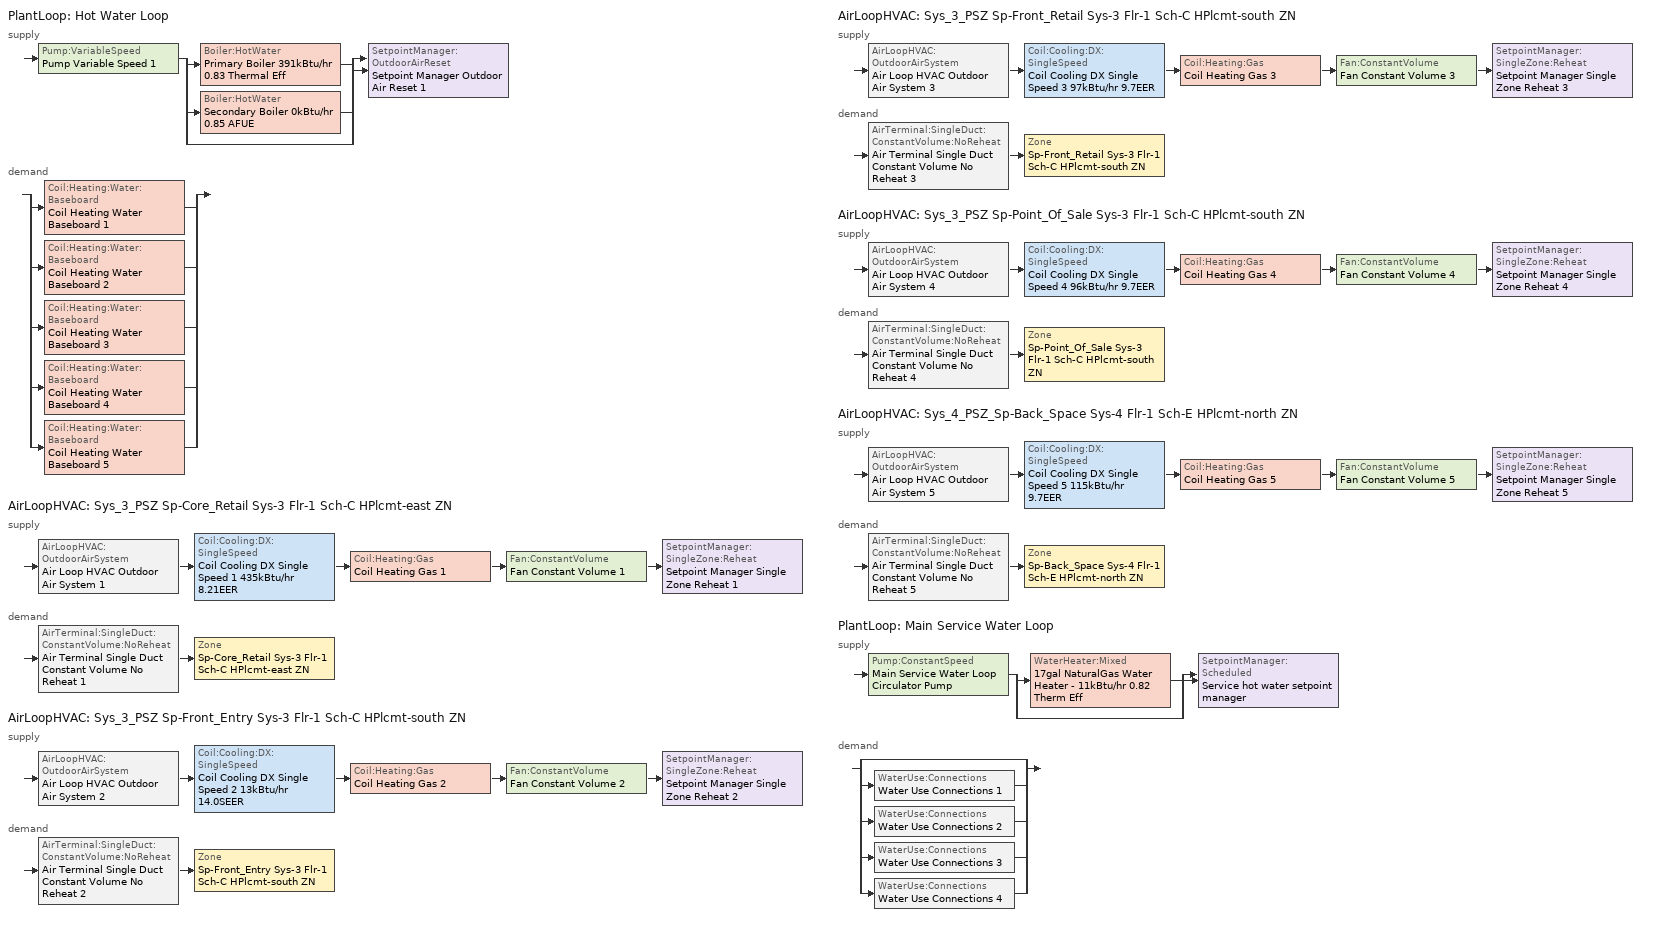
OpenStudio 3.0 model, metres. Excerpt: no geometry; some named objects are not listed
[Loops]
PlantLoop 'Hot Water Loop'
 supply: Pump:VariableSpeed 'Pump Variable Speed 1' > split
  | Boiler:HotWater 'Primary Boiler 391kBtu/hr 0.83 Thermal Eff'
  | Boiler:HotWater 'Secondary Boiler 0kBtu/hr 0.85 AFUE'
  | bypass
  join > SetpointManager:OutdoorAirReset 'Setpoint Manager Outdoor Air Reset 1'
 demand: split
  | Coil:Heating:Water:Baseboard 'Coil Heating Water Baseboard 1'
  | Coil:Heating:Water:Baseboard 'Coil Heating Water Baseboard 2'
  | Coil:Heating:Water:Baseboard 'Coil Heating Water Baseboard 3'
  | Coil:Heating:Water:Baseboard 'Coil Heating Water Baseboard 4'
  | Coil:Heating:Water:Baseboard 'Coil Heating Water Baseboard 5'
AirLoopHVAC 'Sys_3_PSZ Sp-Core_Retail Sys-3 Flr-1 Sch-C HPlcmt-east ZN'
 supply: AirLoopHVAC:OutdoorAirSystem 'Air Loop HVAC Outdoor Air System 1' > Coil:Cooling:DX:SingleSpeed 'Coil Cooling DX Single Speed 1 435kBtu/hr 8.21EER' > Coil:Heating:Gas 'Coil Heating Gas 1' > Fan:ConstantVolume 'Fan Constant Volume 1' > SetpointManager:SingleZone:Reheat 'Setpoint Manager Single Zone Reheat 1'
 demand: AirTerminal:SingleDuct:ConstantVolume:NoReheat 'Air Terminal Single Duct Constant Volume No Reheat 1' > Zone 'Sp-Core_Retail Sys-3 Flr-1 Sch-C HPlcmt-east ZN'
AirLoopHVAC 'Sys_3_PSZ Sp-Front_Entry Sys-3 Flr-1 Sch-C HPlcmt-south ZN'
 supply: AirLoopHVAC:OutdoorAirSystem 'Air Loop HVAC Outdoor Air System 2' > Coil:Cooling:DX:SingleSpeed 'Coil Cooling DX Single Speed 2 13kBtu/hr 14.0SEER' > Coil:Heating:Gas 'Coil Heating Gas 2' > Fan:ConstantVolume 'Fan Constant Volume 2' > SetpointManager:SingleZone:Reheat 'Setpoint Manager Single Zone Reheat 2'
 demand: AirTerminal:SingleDuct:ConstantVolume:NoReheat 'Air Terminal Single Duct Constant Volume No Reheat 2' > Zone 'Sp-Front_Entry Sys-3 Flr-1 Sch-C HPlcmt-south ZN'
AirLoopHVAC 'Sys_3_PSZ Sp-Front_Retail Sys-3 Flr-1 Sch-C HPlcmt-south ZN'
 supply: AirLoopHVAC:OutdoorAirSystem 'Air Loop HVAC Outdoor Air System 3' > Coil:Cooling:DX:SingleSpeed 'Coil Cooling DX Single Speed 3 97kBtu/hr 9.7EER' > Coil:Heating:Gas 'Coil Heating Gas 3' > Fan:ConstantVolume 'Fan Constant Volume 3' > SetpointManager:SingleZone:Reheat 'Setpoint Manager Single Zone Reheat 3'
 demand: AirTerminal:SingleDuct:ConstantVolume:NoReheat 'Air Terminal Single Duct Constant Volume No Reheat 3' > Zone 'Sp-Front_Retail Sys-3 Flr-1 Sch-C HPlcmt-south ZN'
AirLoopHVAC 'Sys_3_PSZ Sp-Point_Of_Sale Sys-3 Flr-1 Sch-C HPlcmt-south ZN'
 supply: AirLoopHVAC:OutdoorAirSystem 'Air Loop HVAC Outdoor Air System 4' > Coil:Cooling:DX:SingleSpeed 'Coil Cooling DX Single Speed 4 96kBtu/hr 9.7EER' > Coil:Heating:Gas 'Coil Heating Gas 4' > Fan:ConstantVolume 'Fan Constant Volume 4' > SetpointManager:SingleZone:Reheat 'Setpoint Manager Single Zone Reheat 4'
 demand: AirTerminal:SingleDuct:ConstantVolume:NoReheat 'Air Terminal Single Duct Constant Volume No Reheat 4' > Zone 'Sp-Point_Of_Sale Sys-3 Flr-1 Sch-C HPlcmt-south ZN'
AirLoopHVAC 'Sys_4_PSZ_Sp-Back_Space Sys-4 Flr-1 Sch-E HPlcmt-north ZN'
 supply: AirLoopHVAC:OutdoorAirSystem 'Air Loop HVAC Outdoor Air System 5' > Coil:Cooling:DX:SingleSpeed 'Coil Cooling DX Single Speed 5 115kBtu/hr 9.7EER' > Coil:Heating:Gas 'Coil Heating Gas 5' > Fan:ConstantVolume 'Fan Constant Volume 5' > SetpointManager:SingleZone:Reheat 'Setpoint Manager Single Zone Reheat 5'
 demand: AirTerminal:SingleDuct:ConstantVolume:NoReheat 'Air Terminal Single Duct Constant Volume No Reheat 5' > Zone 'Sp-Back_Space Sys-4 Flr-1 Sch-E HPlcmt-north ZN'
PlantLoop 'Main Service Water Loop'
 supply: Pump:ConstantSpeed 'Main Service Water Loop Circulator Pump' > split
  | WaterHeater:Mixed '17gal NaturalGas Water Heater - 11kBtu/hr 0.82 Therm Eff'
  | bypass
  join > SetpointManager:Scheduled 'Service hot water setpoint manager'
 demand: split
  | bypass
  | WaterUse:Connections 'Water Use Connections 1'
  | WaterUse:Connections 'Water Use Connections 2'
  | WaterUse:Connections 'Water Use Connections 3'
  | WaterUse:Connections 'Water Use Connections 4'
[Sizing:Zone] Zone Cooling Design Supply Air Temperature Input Method=SupplyAirTemperature; Zone Cooling Design Supply Air Temperature {C}=13; Zone Cooling Design Supply Air Temperature Difference {deltaC}=11.11; Zone Heating Design Supply Air Temperature Input Method=SupplyAirTemperature; Zone Heating Design Supply Air Temperature {C}=43; Zone Heating Design Supply Air Temperature Difference {deltaC}=11.11; Zone Cooling Design Supply Air Humidity Ratio {kg-H2O/kg-air}=0.0085; Zone Heating Design Supply Air Humidity Ratio {kg-H2O/kg-air}=0.008; Zone Heating Sizing Factor=1.3; Zone Cooling Sizing Factor=1.1; Cooling Design Air Flow Method=DesignDay; Heating Design Air Flow Method=DesignDay; Account for Dedicated Outdoor Air System=No; Dedicated Outdoor Air System Control Strategy=NeutralSupplyAir; Dedicated Outdoor Air Low Setpoint Temperature for Design {C}=autosize; Dedicated Outdoor Air High Setpoint Temperature for Design {C}=autosize
Sp-Core_Retail Sys-3 Flr-1 Sch-C HPlcmt-east ZN; Sp-Front_Entry Sys-3 Flr-1 Sch-C HPlcmt-south ZN; Sp-Front_Retail Sys-3 Flr-1 Sch-C HPlcmt-south ZN; Sp-Point_Of_Sale Sys-3 Flr-1 Sch-C HPlcmt-south ZN; Sp-Back_Space Sys-4 Flr-1 Sch-E HPlcmt-north ZN
[Zone equipment]
Sp-Core_Retail Sys-3 Flr-1 Sch-C HPlcmt-east ZN: Air Terminal Single Duct Constant Volume No Reheat 1, Zone HVAC Baseboard Convective Water 1
Sp-Front_Entry Sys-3 Flr-1 Sch-C HPlcmt-south ZN: Air Terminal Single Duct Constant Volume No Reheat 2, Zone HVAC Baseboard Convective Water 2
Sp-Front_Retail Sys-3 Flr-1 Sch-C HPlcmt-south ZN: Air Terminal Single Duct Constant Volume No Reheat 3, Zone HVAC Baseboard Convective Water 3
Sp-Point_Of_Sale Sys-3 Flr-1 Sch-C HPlcmt-south ZN: Air Terminal Single Duct Constant Volume No Reheat 4, Zone HVAC Baseboard Convective Water 4
Sp-Back_Space Sys-4 Flr-1 Sch-E HPlcmt-north ZN: Air Terminal Single Duct Constant Volume No Reheat 5, Zone HVAC Baseboard Convective Water 5
[PlantLoop] Glycol Concentration=0; Plant Loop Volume {m3}=Autocalculate; Load Distribution Scheme=Optimal
Name | Fluid Type | Maximum Loop Temperature {C} | Minimum Loop Temperature {C}
Hot Water Loop | Water
Main Service Water Loop |  | 60 | 10
[Sizing:Plant] Loop Type=Heating; Sizing Option=NonCoincident; Zone Timesteps in Averaging Window=1; Coincident Sizing Factor Mode=None
Name | Design Loop Exit Temperature {C} | Loop Design Temperature Difference {deltaC}
Hot Water Loop | 82 | 16
Main Service Water Loop | 60 | 5
[Pump:VariableSpeed]
Pump Variable Speed 1: Motor Efficiency=0.855; Pump Control Type=Intermittent; Skin Loss Radiative Fraction=0.5; Design Power Sizing Method=PowerPerFlowPerPressure; Design Electric Power per Unit Flow Rate {W/(m3/s)}=348701.1; Design Shaft Power per Unit Flow Rate per Unit Head {W-s/m3-Pa}=1.28205; Design Minimum Flow Rate Fraction=0
[Boiler:HotWater] Fuel Type=NaturalGas; Normalized Boiler Efficiency Curve=BOILER-EFFFPLR-NECB2011; Water Outlet Upper Temperature Limit {C}=99; Boiler Flow Mode=ConstantFlow; Parasitic Electric Load {W}=0; Sizing Factor=1
Name | Nominal Capacity {W} | Nominal Thermal Efficiency
Primary Boiler 391kBtu/hr 0.83 Thermal Eff | 114542 | 0.83
Secondary Boiler 0kBtu/hr 0.85 AFUE | 0.001 | 0.85
[SetpointManager:OutdoorAirReset]
Setpoint Manager Outdoor Air Reset 1: Control Variable=Temperature; Setpoint at Outdoor Low Temperature {C}=82; Outdoor Low Temperature {C}=-16; Setpoint at Outdoor High Temperature {C}=60; Outdoor High Temperature {C}=0
[AirLoopHVAC] Design Supply Air Flow Rate {m3/s}=AutoSize
Name | Availability Schedule
Sys_3_PSZ Sp-Core_Retail Sys-3 Flr-1 Sch-C HPlcmt-east ZN | Sys_3_PSZ Sp-Core_Retail Sys-3 Flr-1 Sch-C HPlcmt-east ZN Occ Sch
Sys_3_PSZ Sp-Front_Entry Sys-3 Flr-1 Sch-C HPlcmt-south ZN | Sys_3_PSZ Sp-Front_Entry Sys-3 Flr-1 Sch-C HPlcmt-south ZN Occ Sch
Sys_3_PSZ Sp-Front_Retail Sys-3 Flr-1 Sch-C HPlcmt-south ZN | Sys_3_PSZ Sp-Front_Retail Sys-3 Flr-1 Sch-C HPlcmt-south ZN Occ Sch
Sys_3_PSZ Sp-Point_Of_Sale Sys-3 Flr-1 Sch-C HPlcmt-south ZN | Sys_3_PSZ Sp-Point_Of_Sale Sys-3 Flr-1 Sch-C HPlcmt-south ZN Occ Sch
Sys_4_PSZ_Sp-Back_Space Sys-4 Flr-1 Sch-E HPlcmt-north ZN | Sys_4_PSZ_Sp-Back_Space Sys-4 Flr-1 Sch-E HPlcmt-north ZN Occ Sch
[Sizing:System] Type of Load to Size On=Sensible; Design Outdoor Air Flow Rate {m3/s}=Autosize; Central Heating Maximum System Air Flow Ratio=1; Preheat Design Temperature {C}=7; Preheat Design Humidity Ratio {kg-H2O/kg-Air}=0.008; Precool Design Temperature {C}=13; Precool Design Humidity Ratio {kg-H2O/kg-Air}=0.008; Central Cooling Design Supply Air Temperature {C}=13; Central Heating Design Supply Air Temperature {C}=43; Sizing Option=NonCoincident; 100% Outdoor Air in Cooling=No; 100% Outdoor Air in Heating=No; Central Cooling Design Supply Air Humidity Ratio {kg-H2O/kg-Air}=0.0085; Central Heating Design Supply Air Humidity Ratio {kg-H2O/kg-Air}=0.008; Cooling Design Air Flow Method=DesignDay; Cooling Design Air Flow Rate {m3/s}=0; Heating Design Air Flow Method=DesignDay; Heating Design Air Flow Rate {m3/s}=0; System Outdoor Air Method=ZoneSum; Zone Maximum Outdoor Air Fraction=1; Cooling Supply Air Flow Rate Per Floor Area {m3/s-m2}=0.00996765; Cooling Fraction of Autosized Cooling Supply Air Flow Rate=1; Cooling Supply Air Flow Rate Per Unit Cooling Capacity {m3/s-W}=3.94755e-05; Heating Supply Air Flow Rate Per Floor Area {m3/s-m2}=0.00996765; Heating Fraction of Autosized Heating Supply Air Flow Rate=1; Heating Fraction of Autosized Cooling Supply Air Flow Rate=1; Heating Supply Air Flow Rate Per Unit Heating Capacity {m3/s-W}=3.15882e-05; Cooling Design Capacity Method=CoolingDesignCapacity; Cooling Design Capacity {W}=autosize; Cooling Design Capacity Per Floor Area {W/m2}=234.7; Fraction of Autosized Cooling Design Capacity=1; Heating Design Capacity Method=HeatingDesignCapacity; Heating Design Capacity {W}=autosize; Heating Design Capacity Per Floor Area {W/m2}=157; Fraction of Autosized Heating Design Capacity=1; Central Cooling Capacity Control Method=OnOff
Sys_3_PSZ Sp-Core_Retail Sys-3 Flr-1 Sch-C HPlcmt-east ZN; Sys_3_PSZ Sp-Front_Entry Sys-3 Flr-1 Sch-C HPlcmt-south ZN; Sys_3_PSZ Sp-Front_Retail Sys-3 Flr-1 Sch-C HPlcmt-south ZN; Sys_3_PSZ Sp-Point_Of_Sale Sys-3 Flr-1 Sch-C HPlcmt-south ZN; Sys_4_PSZ_Sp-Back_Space Sys-4 Flr-1 Sch-E HPlcmt-north ZN
[Fan:ConstantVolume] Availability Schedule=Always On Discrete; Fan Total Efficiency=0.39975; Pressure Rise {Pa}=640; Maximum Flow Rate {m3/s}=AutoSize; Motor Efficiency=0.615
Fan Constant Volume 1; Fan Constant Volume 2; Fan Constant Volume 3; Fan Constant Volume 4; Fan Constant Volume 5
[Coil:Heating:Gas] Availability Schedule=Always On Discrete; Nominal Capacity {W}=AutoSize; Parasitic Electric Load {W}=0; Part Load Fraction Correlation Curve=FURNACE-EFFPLR-NECB2011; Parasitic Gas Load {W}=0
Name | Gas Burner Efficiency
Coil Heating Gas 1 | 0.81
Coil Heating Gas 2; Coil Heating Gas 3; Coil Heating Gas 4; Coil Heating Gas 5 | 0.924
[Coil:Cooling:DX:SingleSpeed] Availability Schedule=Always On Discrete; Rated Total Cooling Capacity {W}=autosize; Rated Sensible Heat Ratio=autosize; Rated Air Flow Rate {m3/s}=autosize; Rated Evaporator Fan Power Per Volume Flow Rate {W/(m3/s)}=773.3; Total Cooling Capacity Function of Temperature Curve=DXCOOL-NECB2011-REF-CAPFT; Total Cooling Capacity Function of Flow Fraction Curve=DXCOOL-NECB2011-REF-CAPFFLOW; Energy Input Ratio Function of Temperature Curve=DXCOOL-NECB2011-REF-COOLEIRFT; Energy Input Ratio Function of Flow Fraction Curve=DXCOOL-NECB2011-REF-COOLEIRFFLOW; Part Load Fraction Correlation Curve=DXCOOL-NECB2011-REF-COOLPLFFPLR; Condenser Type=AirCooled; Evaporative Condenser Effectiveness=0; Evaporative Condenser Air Flow Rate {m3/s}=Autosize; Evaporative Condenser Pump Rated Power Consumption {W}=Autosize; Crankcase Heater Capacity {W}=0; Maximum Outdoor Dry-Bulb Temperature for Crankcase Heater Operation {C}=0; Basin Heater Capacity {W/K}=0; Basin Heater Setpoint Temperature {C}=10
Name | Rated COP {W/W}
Coil Cooling DX Single Speed 1 435kBtu/hr 8.21EER | 2.8699
Coil Cooling DX Single Speed 2 13kBtu/hr 14.0SEER | 4.11713
Coil Cooling DX Single Speed 3 97kBtu/hr 9.7EER; Coil Cooling DX Single Speed 4 96kBtu/hr 9.7EER; Coil Cooling DX Single Speed 5 115kBtu/hr 9.7EER | 3.36599
[Controller:OutdoorAir] Minimum Outdoor Air Flow Rate {m3/s}=autosize; Maximum Outdoor Air Flow Rate {m3/s}=Autosize; Economizer Control Action Type=ModulateFlow; Lockout Type=NoLockout; Minimum Limit Type=FixedMinimum; High Humidity Control=No; Heat Recovery Bypass Control Type=BypassWhenWithinEconomizerLimits
Name | Economizer Control Type | Minimum Outdoor Air Schedule | Controller Mechanical Ventilation | Economizer Maximum Limit Dry-Bulb Temperature {C} | Economizer Maximum Limit Enthalpy {J/kg} | Economizer Minimum Limit Dry-Bulb Temperature {C}
Controller Outdoor Air 1 | DifferentialEnthalpy | Sys_3_PSZ Sp-Core_Retail Sys-3 Flr-1 Sch-C HPlcmt-east ZN Occ Sch | Controller Mechanical Ventilation 1
Controller Outdoor Air 2 | NoEconomizer | Sys_3_PSZ Sp-Front_Entry Sys-3 Flr-1 Sch-C HPlcmt-south ZN Occ Sch | Controller Mechanical Ventilation 2 | 28 | 64000 | -100
Controller Outdoor Air 3 | DifferentialEnthalpy | Sys_3_PSZ Sp-Front_Retail Sys-3 Flr-1 Sch-C HPlcmt-south ZN Occ Sch | Controller Mechanical Ventilation 3
Controller Outdoor Air 4 | DifferentialEnthalpy | Sys_3_PSZ Sp-Point_Of_Sale Sys-3 Flr-1 Sch-C HPlcmt-south ZN Occ Sch | Controller Mechanical Ventilation 4
Controller Outdoor Air 5 | DifferentialEnthalpy | Sys_4_PSZ_Sp-Back_Space Sys-4 Flr-1 Sch-E HPlcmt-north ZN Occ Sch | Controller Mechanical Ventilation 5
[Controller:MechanicalVentilation] Availability Schedule=Always On Discrete; System Outdoor Air Method=ZoneSum
Controller Mechanical Ventilation 1; Controller Mechanical Ventilation 2; Controller Mechanical Ventilation 3; Controller Mechanical Ventilation 4; Controller Mechanical Ventilation 5
[AirLoopHVAC:OutdoorAirSystem]
Name | Controller
Air Loop HVAC Outdoor Air System 1 | Controller Outdoor Air 1
Air Loop HVAC Outdoor Air System 2 | Controller Outdoor Air 2
Air Loop HVAC Outdoor Air System 3 | Controller Outdoor Air 3
Air Loop HVAC Outdoor Air System 4 | Controller Outdoor Air 4
Air Loop HVAC Outdoor Air System 5 | Controller Outdoor Air 5
[SetpointManager:SingleZone:Reheat] Minimum Supply Air Temperature {C}=13; Maximum Supply Air Temperature {C}=43
Name | Control Zone
Setpoint Manager Single Zone Reheat 1 | Sp-Core_Retail Sys-3 Flr-1 Sch-C HPlcmt-east ZN
Setpoint Manager Single Zone Reheat 2 | Sp-Front_Entry Sys-3 Flr-1 Sch-C HPlcmt-south ZN
Setpoint Manager Single Zone Reheat 3 | Sp-Front_Retail Sys-3 Flr-1 Sch-C HPlcmt-south ZN
Setpoint Manager Single Zone Reheat 4 | Sp-Point_Of_Sale Sys-3 Flr-1 Sch-C HPlcmt-south ZN
Setpoint Manager Single Zone Reheat 5 | Sp-Back_Space Sys-4 Flr-1 Sch-E HPlcmt-north ZN
[AirTerminal:SingleDuct:ConstantVolume:NoReheat] Availability Schedule=Always On Discrete; Maximum Air Flow Rate {m3/s}=AutoSize
Air Terminal Single Duct Constant Volume No Reheat 1; Air Terminal Single Duct Constant Volume No Reheat 2; Air Terminal Single Duct Constant Volume No Reheat 3; Air Terminal Single Duct Constant Volume No Reheat 4; Air Terminal Single Duct Constant Volume No Reheat 5
[Coil:Heating:Water:Baseboard] Heating Design Capacity Method=HeatingDesignCapacity; Heating Design Capacity {W}=autosize; Heating Design Capacity Per Floor Area {W/m2}=0; Fraction of Autosized Heating Design Capacity=0.8
Coil Heating Water Baseboard 1; Coil Heating Water Baseboard 2; Coil Heating Water Baseboard 3; Coil Heating Water Baseboard 4; Coil Heating Water Baseboard 5
[ZoneHVAC:Baseboard:Convective:Water] Availability Schedule=Always On Discrete
Name | Heating Coil
Zone HVAC Baseboard Convective Water 1 | Coil Heating Water Baseboard 1
Zone HVAC Baseboard Convective Water 2 | Coil Heating Water Baseboard 2
Zone HVAC Baseboard Convective Water 3 | Coil Heating Water Baseboard 3
Zone HVAC Baseboard Convective Water 4 | Coil Heating Water Baseboard 4
Zone HVAC Baseboard Convective Water 5 | Coil Heating Water Baseboard 5
[SetpointManager:Scheduled]
Service hot water setpoint manager: Control Variable=Temperature; Schedule=Service Water Loop Temp - 140F
[Pump:ConstantSpeed]
Main Service Water Loop Circulator Pump: Rated Flow Rate {m3/s}=autosize; Rated Pump Head {Pa}=269.017; Rated Power Consumption {W}=autosize; Motor Efficiency=0.7; Fraction of Motor Inefficiencies to Fluid Stream=0; Pump Control Type=Intermittent; Design Power Sizing Method=PowerPerFlowPerPressure; Design Electric Power per Unit Flow Rate {W/(m3/s)}=348701.1; Design Shaft Power per Unit Flow Rate per Unit Head {W-s/m3-Pa}=1.28205
[WaterHeater:Mixed]
17gal NaturalGas Water Heater - 11kBtu/hr 0.82 Therm Eff: Tank Volume {m3}=0.0625907; Setpoint Temperature Schedule=Service Water Loop Temp - 140F; Deadband Temperature Difference {deltaC}=2; Maximum Temperature Limit {C}=60; Heater Control Type=Cycle; Heater Maximum Capacity {W}=3270.36; Heater Fuel Type=NaturalGas; Heater Thermal Efficiency=0.82; Part Load Factor Curve=SWH-EFFFPLR-NECB2011; Off Cycle Parasitic Fuel Consumption Rate {W}=15.2719; Off Cycle Parasitic Fuel Type=NaturalGas; Off Cycle Parasitic Heat Fraction to Tank=0.8; On Cycle Parasitic Fuel Consumption Rate {W}=15.2719; On Cycle Parasitic Fuel Type=NaturalGas; On Cycle Parasitic Heat Fraction to Tank=0; Ambient Temperature Indicator=Schedule; Ambient Temperature Schedule=Water Heater Ambient Temp Schedule - 70f; Off Cycle Loss Coefficient to Ambient Temperature {W/K}=0.685556; On Cycle Loss Coefficient to Ambient Temperature {W/K}=0.685556; Use Side Effectiveness=1; Source Side Effectiveness=1; Use Side Design Flow Rate {m3/s}=autosize; Source Side Design Flow Rate {m3/s}=autosize; Indirect Water Heating Recovery Time {hr}=1.5; Source Side Flow Control Mode=IndirectHeatPrimarySetpoint
[WaterUse:Connections]
Name | Water Use Equipment Name 1
Water Use Connections 1 | Back_space Service Water Use 0.1gal/min
Water Use Connections 2 | Core_retail Service Water Use 0.18gal/min
Water Use Connections 3 | Front_retail Service Water Use 0.02gal/min
Water Use Connections 4 | Point_of_sale Service Water Use 0.02gal/min
[WaterUse:Equipment:Definition]
Name | Peak Flow Rate {m3/s} | Target Temperature Schedule | Sensible Fraction Schedule | Latent Fraction Schedule
Back_space Service Water Use Def 0.1gal/min | 6.1346e-06 | Schedule Ruleset 5 | Schedule Ruleset 3 | Schedule Ruleset 4
Core_retail Service Water Use Def 0.18gal/min | 1.14419e-05 | Schedule Ruleset 8 | Schedule Ruleset 6 | Schedule Ruleset 7
Front_retail Service Water Use Def 0.02gal/min | 1.07814e-06 | Schedule Ruleset 11 | Schedule Ruleset 9 | Schedule Ruleset 10
Point_of_sale Service Water Use Def 0.02gal/min | 1.07814e-06 | Schedule Ruleset 14 | Schedule Ruleset 12 | Schedule Ruleset 13
[WaterUse:Equipment]
Name | Water Use Equipment Definition | Space | Flow Rate Fraction Schedule
Back_space Service Water Use 0.1gal/min | Back_space Service Water Use Def 0.1gal/min | Back_Space | NECB-E-Service Water Heating
Core_retail Service Water Use 0.18gal/min | Core_retail Service Water Use Def 0.18gal/min | Core_Retail | NECB-C-Service Water Heating
Front_retail Service Water Use 0.02gal/min | Front_retail Service Water Use Def 0.02gal/min | Front_Retail | NECB-C-Service Water Heating
Point_of_sale Service Water Use 0.02gal/min | Point_of_sale Service Water Use Def 0.02gal/min | Point_Of_Sale | NECB-C-Service Water Heating
[Schedule:Constant]
Always On Discrete: Value=1
[Schedule:Ruleset]
Name | Default Day Schedule | Summer Design Day Schedule | Winter Design Day Schedule
Service Water Loop Temp - 140F | Service Water Loop Temp - 140F Default
Water Heater Ambient Temp Schedule - 70f | Water Heater Ambient Temp Schedule - 70f Default
Schedule Ruleset 3 | Schedule Day 5
Schedule Ruleset 4 | Schedule Day 6
Schedule Ruleset 5 | Schedule Day 7
NECB-E-Service Water Heating | NECB-E-Service Water Heating Default
Schedule Ruleset 6 | Schedule Day 8
Schedule Ruleset 7 | Schedule Day 9
Schedule Ruleset 8 | Schedule Day 10
NECB-C-Service Water Heating | NECB-C-Service Water Heating Default
Schedule Ruleset 9 | Schedule Day 11
Schedule Ruleset 10 | Schedule Day 12
Schedule Ruleset 11 | Schedule Day 13
Schedule Ruleset 12 | Schedule Day 14
Schedule Ruleset 13 | Schedule Day 15
Schedule Ruleset 14 | Schedule Day 16
Sys_3_PSZ Sp-Core_Retail Sys-3 Flr-1 Sch-C HPlcmt-east ZN Occ Sch | Sys_3_PSZ Sp-Core_Retail Sys-3 Flr-1 Sch-C HPlcmt-east ZN Occ Sch Default | Sys_3_PSZ Sp-Core_Retail Sys-3 Flr-1 Sch-C HPlcmt-east ZN Occ Sch Summer Design Day | Sys_3_PSZ Sp-Core_Retail Sys-3 Flr-1 Sch-C HPlcmt-east ZN Occ Sch Winter Design Day
Sys_3_PSZ Sp-Front_Entry Sys-3 Flr-1 Sch-C HPlcmt-south ZN Occ Sch | Sys_3_PSZ Sp-Front_Entry Sys-3 Flr-1 Sch-C HPlcmt-south ZN Occ Sch Default | Sys_3_PSZ Sp-Front_Entry Sys-3 Flr-1 Sch-C HPlcmt-south ZN Occ Sch Summer Design Day | Sys_3_PSZ Sp-Front_Entry Sys-3 Flr-1 Sch-C HPlcmt-south ZN Occ Sch Winter Design Day
Sys_3_PSZ Sp-Front_Retail Sys-3 Flr-1 Sch-C HPlcmt-south ZN Occ Sch | Sys_3_PSZ Sp-Front_Retail Sys-3 Flr-1 Sch-C HPlcmt-south ZN Occ Sch Default | Sys_3_PSZ Sp-Front_Retail Sys-3 Flr-1 Sch-C HPlcmt-south ZN Occ Sch Summer Design Day | Sys_3_PSZ Sp-Front_Retail Sys-3 Flr-1 Sch-C HPlcmt-south ZN Occ Sch Winter Design Day
Sys_3_PSZ Sp-Point_Of_Sale Sys-3 Flr-1 Sch-C HPlcmt-south ZN Occ Sch | Sys_3_PSZ Sp-Point_Of_Sale Sys-3 Flr-1 Sch-C HPlcmt-south ZN Occ Sch Default | Sys_3_PSZ Sp-Point_Of_Sale Sys-3 Flr-1 Sch-C HPlcmt-south ZN Occ Sch Summer Design Day | Sys_3_PSZ Sp-Point_Of_Sale Sys-3 Flr-1 Sch-C HPlcmt-south ZN Occ Sch Winter Design Day
Sys_4_PSZ_Sp-Back_Space Sys-4 Flr-1 Sch-E HPlcmt-north ZN Occ Sch | Sys_4_PSZ_Sp-Back_Space Sys-4 Flr-1 Sch-E HPlcmt-north ZN Occ Sch Default | Sys_4_PSZ_Sp-Back_Space Sys-4 Flr-1 Sch-E HPlcmt-north ZN Occ Sch Summer Design Day | Sys_4_PSZ_Sp-Back_Space Sys-4 Flr-1 Sch-E HPlcmt-north ZN Occ Sch Winter Design Day
[Schedule:Day]
Service Water Loop Temp - 140F Default; Schedule Day 7; Schedule Day 10; Schedule Day 13; Schedule Day 16: 24, 0, 60
Water Heater Ambient Temp Schedule - 70f Default: 24, 0, 21.1111
Schedule Day 5; Schedule Day 8; Schedule Day 11; Schedule Day 14: 24, 0, 0.2
Schedule Day 6; NECB-E-Service Water Heating Sun|Hol Day; Schedule Day 9; Schedule Day 12; Schedule Day 15: 24, 0, 0.05
NECB-E-Service Water Heating Default; NECB-E-Service Water Heating Default|Wkdy Day: 8, 0, 0.05, 9, 0, 0.1, 10, 0, 0.4, 12, 0, 0.5, 13, 0, 0.7, 14, 0, 0.9, 15, 0, 0.8, 16, 0, 0.7, 17, 0, 0.8, 18, 0, 0.3, 24, 0, 0.05
NECB-E-Service Water Heating Sat Day: 10, 0, 0.05, 12, 0, 0.2, 13, 0, 0.4, 16, 0, 0.2, 24, 0, 0.05
NECB-C-Service Water Heating Default; NECB-C-Service Water Heating Default|Wkdy Day: 8, 0, 0.05, 9, 0, 0.1, 10, 0, 0.2, 11, 0, 0.3, 12, 0, 0.4, 16, 0, 0.8, 17, 0, 0.6, 18, 0, 0.4, 19, 0, 0.3, 21, 0, 0.2, 24, 0, 0.05
NECB-C-Service Water Heating Sat Day: 8, 0, 0.05, 9, 0, 0.1, 10, 0, 0.2, 11, 0, 0.3, 12, 0, 0.5, 16, 0, 0.9, 17, 0, 0.7, 18, 0, 0.5, 19, 0, 0.3, 21, 0, 0.2, 24, 0, 0.05
NECB-C-Service Water Heating Sun|Hol Day: 10, 0, 0.05, 11, 0, 0.1, 12, 0, 0.2, 13, 0, 0.4, 15, 0, 0.8, 16, 0, 0.6, 17, 0, 0.4, 18, 0, 0.3, 19, 0, 0.2, 24, 0, 0.05
Sys_3_PSZ Sp-Core_Retail Sys-3 Flr-1 Sch-C HPlcmt-east ZN Occ Sch Default; Sys_3_PSZ Sp-Front_Entry Sys-3 Flr-1 Sch-C HPlcmt-south ZN Occ Sch Default; Sys_3_PSZ Sp-Front_Retail Sys-3 Flr-1 Sch-C HPlcmt-south ZN Occ Sch Default; Sys_3_PSZ Sp-Point_Of_Sale Sys-3 Flr-1 Sch-C HPlcmt-south ZN Occ Sch Default: 9, 0, 0, 21, 0, 1, 24, 0, 0
Sys_3_PSZ Sp-Core_Retail Sys-3 Flr-1 Sch-C HPlcmt-east ZN Occ Sch Winter Design Day; Sys_3_PSZ Sp-Core_Retail Sys-3 Flr-1 Sch-C HPlcmt-east ZN Occ Sch Summer Design Day; Sys_3_PSZ Sp-Front_Entry Sys-3 Flr-1 Sch-C HPlcmt-south ZN Occ Sch Winter Design Day; Sys_3_PSZ Sp-Front_Entry Sys-3 Flr-1 Sch-C HPlcmt-south ZN Occ Sch Summer Design Day; Sys_3_PSZ Sp-Front_Retail Sys-3 Flr-1 Sch-C HPlcmt-south ZN Occ Sch Winter Design Day; Sys_3_PSZ Sp-Front_Retail Sys-3 Flr-1 Sch-C HPlcmt-south ZN Occ Sch Summer Design Day; Sys_3_PSZ Sp-Point_Of_Sale Sys-3 Flr-1 Sch-C HPlcmt-south ZN Occ Sch Winter Design Day; Sys_3_PSZ Sp-Point_Of_Sale Sys-3 Flr-1 Sch-C HPlcmt-south ZN Occ Sch Summer Design Day; Sys_4_PSZ_Sp-Back_Space Sys-4 Flr-1 Sch-E HPlcmt-north ZN Occ Sch Winter Design Day; Sys_4_PSZ_Sp-Back_Space Sys-4 Flr-1 Sch-E HPlcmt-north ZN Occ Sch Summer Design Day: 24, 0, 1
Sys_3_PSZ Sp-Core_Retail Sys-3 Flr-1 Sch-C HPlcmt-east ZN Occ Sch Sunday; Sys_3_PSZ Sp-Front_Entry Sys-3 Flr-1 Sch-C HPlcmt-south ZN Occ Sch Sunday; Sys_3_PSZ Sp-Front_Retail Sys-3 Flr-1 Sch-C HPlcmt-south ZN Occ Sch Sunday; Sys_3_PSZ Sp-Point_Of_Sale Sys-3 Flr-1 Sch-C HPlcmt-south ZN Occ Sch Sunday: 11, 0, 0, 19, 0, 1, 24, 0, 0
Sys_4_PSZ_Sp-Back_Space Sys-4 Flr-1 Sch-E HPlcmt-north ZN Occ Sch Default: 8, 0, 0, 19, 0, 1, 24, 0, 0
Sys_4_PSZ_Sp-Back_Space Sys-4 Flr-1 Sch-E HPlcmt-north ZN Occ Sch Saturday: 9, 0, 0, 13, 0, 1, 24, 0, 0
Sys_4_PSZ_Sp-Back_Space Sys-4 Flr-1 Sch-E HPlcmt-north ZN Occ Sch Sunday: 24, 0, 0
[Schedule:Rule] Date Specification Type=DateRange; Start Month=1; Start Day=1; End Month=12; End Day=31
Name | Schedule Ruleset | Rule Order | Day Schedule | Apply Monday | Apply Tuesday | Apply Wednesday | Apply Thursday | Apply Friday | Apply Saturday | Apply Sunday
Schedule Rule 32 | NECB-E-Service Water Heating | 2 | NECB-E-Service Water Heating Default|Wkdy Day | Yes | Yes | Yes | Yes | Yes
Schedule Rule 33 | NECB-E-Service Water Heating | 1 | NECB-E-Service Water Heating Sat Day |  |  |  |  |  | Yes
Schedule Rule 34 | NECB-E-Service Water Heating | 0 | NECB-E-Service Water Heating Sun|Hol Day |  |  |  |  |  |  | Yes
Schedule Rule 35 | NECB-C-Service Water Heating | 2 | NECB-C-Service Water Heating Default|Wkdy Day | Yes | Yes | Yes | Yes | Yes
Schedule Rule 36 | NECB-C-Service Water Heating | 1 | NECB-C-Service Water Heating Sat Day |  |  |  |  |  | Yes
Schedule Rule 37 | NECB-C-Service Water Heating | 0 | NECB-C-Service Water Heating Sun|Hol Day |  |  |  |  |  |  | Yes
Sys_3_PSZ Sp-Core_Retail Sys-3 Flr-1 Sch-C HPlcmt-east ZN Occ Sch Sunday Rule | Sys_3_PSZ Sp-Core_Retail Sys-3 Flr-1 Sch-C HPlcmt-east ZN Occ Sch | 0 | Sys_3_PSZ Sp-Core_Retail Sys-3 Flr-1 Sch-C HPlcmt-east ZN Occ Sch Sunday |  |  |  |  |  |  | Yes
Sys_3_PSZ Sp-Front_Entry Sys-3 Flr-1 Sch-C HPlcmt-south ZN Occ Sch Sunday Rule | Sys_3_PSZ Sp-Front_Entry Sys-3 Flr-1 Sch-C HPlcmt-south ZN Occ Sch | 0 | Sys_3_PSZ Sp-Front_Entry Sys-3 Flr-1 Sch-C HPlcmt-south ZN Occ Sch Sunday |  |  |  |  |  |  | Yes
Sys_3_PSZ Sp-Front_Retail Sys-3 Flr-1 Sch-C HPlcmt-south ZN Occ Sch Sunday Rule | Sys_3_PSZ Sp-Front_Retail Sys-3 Flr-1 Sch-C HPlcmt-south ZN Occ Sch | 0 | Sys_3_PSZ Sp-Front_Retail Sys-3 Flr-1 Sch-C HPlcmt-south ZN Occ Sch Sunday |  |  |  |  |  |  | Yes
Sys_3_PSZ Sp-Point_Of_Sale Sys-3 Flr-1 Sch-C HPlcmt-south ZN Occ Sch Sunday Rule | Sys_3_PSZ Sp-Point_Of_Sale Sys-3 Flr-1 Sch-C HPlcmt-south ZN Occ Sch | 0 | Sys_3_PSZ Sp-Point_Of_Sale Sys-3 Flr-1 Sch-C HPlcmt-south ZN Occ Sch Sunday |  |  |  |  |  |  | Yes
Sys_4_PSZ_Sp-Back_Space Sys-4 Flr-1 Sch-E HPlcmt-north ZN Occ Sch Saturday Rule | Sys_4_PSZ_Sp-Back_Space Sys-4 Flr-1 Sch-E HPlcmt-north ZN Occ Sch | 1 | Sys_4_PSZ_Sp-Back_Space Sys-4 Flr-1 Sch-E HPlcmt-north ZN Occ Sch Saturday |  |  |  |  |  | Yes
Sys_4_PSZ_Sp-Back_Space Sys-4 Flr-1 Sch-E HPlcmt-north ZN Occ Sch Sunday Rule | Sys_4_PSZ_Sp-Back_Space Sys-4 Flr-1 Sch-E HPlcmt-north ZN Occ Sch | 0 | Sys_4_PSZ_Sp-Back_Space Sys-4 Flr-1 Sch-E HPlcmt-north ZN Occ Sch Sunday |  |  |  |  |  |  | Yes
[Curve:Biquadratic] Minimum Value of x=13; Maximum Value of x=24; Minimum Value of y=24; Maximum Value of y=46
Name | Coefficient1 Constant | Coefficient2 x | Coefficient3 x**2 | Coefficient4 y | Coefficient5 y**2 | Coefficient6 x*y
DXCOOL-NECB2011-REF-CAPFT | 0.867905 | 0.0142459 | 0.00055436 | -0.0075575 | 3.3e-05 | -0.0001918
DXCOOL-NECB2011-REF-COOLEIRFT | 0.116936 | 0.0284933 | -0.0004112 | 0.0214108 | 0.00016103 | -0.0006791
[Curve:Quadratic] Coefficient1 Constant=1; Coefficient2 x=0; Coefficient3 x**2=0; Minimum Value of x=0; Maximum Value of x=1
DXCOOL-NECB2011-REF-CAPFFLOW; DXCOOL-NECB2011-REF-COOLEIRFFLOW
[Curve:Cubic] Maximum Value of x=1
Name | Coefficient1 Constant | Coefficient2 x | Coefficient3 x**2 | Coefficient4 x**3 | Minimum Value of x
DXCOOL-NECB2011-REF-COOLPLFFPLR | 0.0277 | 4.9151 | -8.184 | 4.2702 | 0.7
BOILER-EFFFPLR-NECB2011 | 0.2901 | 2.6664 | -3.764 | 1.82 | 0
SWH-EFFFPLR-NECB2011 | 0.7576 | 1.0071 | -1.4443 | 0.6844 | 0
FURNACE-EFFPLR-NECB2011 | 0.7277 | 1.0667 | -1.5174 | 0.7282 | 0
